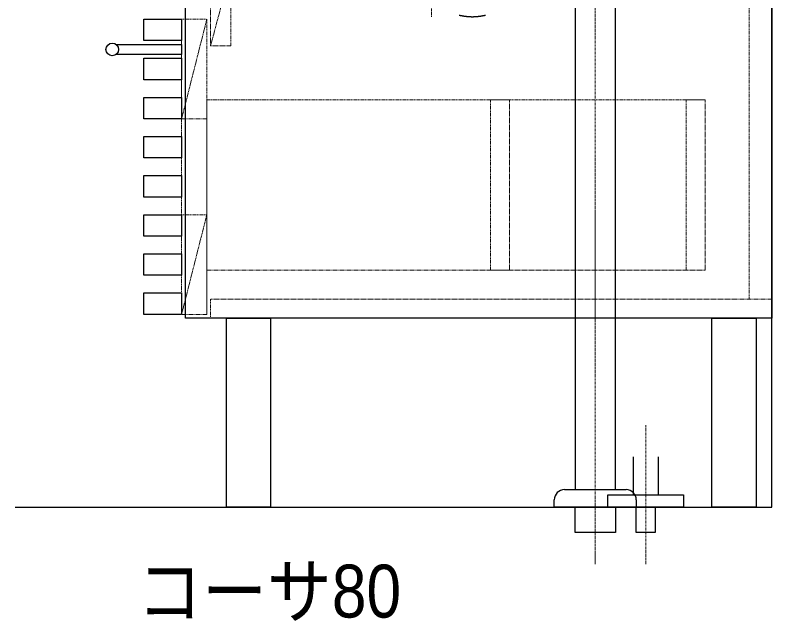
# Model space of a CAD drawing. Units: millimetres, scale not verified. Extents: x -6062 to 6062, y -3045 to 3045.
# Drawn here: x -3588 to -2988, y -530 to -50 of the extents above; entities that cross this region are included whole.
import ezdxf
from ezdxf.enums import TextEntityAlignment as Align

# ---------------------------------------------------------------- set-up
doc = ezdxf.new("R2010")
doc.units = ezdxf.units.MM
doc.header["$LTSCALE"] = 20
doc.linetypes.add('USER1', pattern=[2.91, 1.76, -0.4, 0.35, -0.4])
doc.linetypes.add('USER2', pattern=[1.11, 0.71, -0.4])
for name, color, linetype, lineweight in [('0-0_1図面枠', 7, 'Continuous', 20), ('0-1_5ボウル・キャビネット', 7, 'Continuous', 15), ('0-5_4給排水', 7, 'Continuous', 30)]:
    doc.layers.add(name, color=color, linetype=linetype, lineweight=lineweight)
doc.styles.add('ＭＳ Ｐゴシック', font='')
doc.styles.get('ＭＳ Ｐゴシック').set_extended_font_data('MS PGothic')

# ---------------------------------------------------------------- blocks, each defined once
blk = doc.blocks.new('グループ-12')
at = {"layer": '0-1_5ボウル・キャビネット', "linetype": 'USER2'}
blk.add_line((-24360, 4000), (-24360, -5500), dxfattribs=at)
at = {"layer": '0-1_5ボウル・キャビネット', "linetype": 'USER1'}
for p, q in [((-32900, -1480), (-32580, -280)), ((-32960, -1060), (-33360, -2640)), ((-32960, -4160), (-33360, -5740))]:
    blk.add_line(p, q, dxfattribs=at)
at = {"layer": '0-1_5ボウル・キャビネット', "lineweight": 30}
for points in [[(-33300, 4000), (-24000, 4000), (-24000, -5800), (-33300, -5800)], [(-33960, -1060), (-33360, -1060), (-33360, -1400), (-33960, -1400)], [(-33960, -1680), (-33360, -1680), (-33360, -2020), (-33960, -2020)], [(-33960, -2300), (-33360, -2300), (-33360, -2640), (-33960, -2640)], [(-33960, -2920), (-33360, -2920), (-33360, -3260), (-33960, -3260)], [(-33960, -3540), (-33360, -3540), (-33360, -3880), (-33960, -3880)], [(-33960, -4160), (-33360, -4160), (-33360, -4500), (-33960, -4500)], [(-33960, -4780), (-33360, -4780), (-33360, -5120), (-33960, -5120)], [(-33960, -5400), (-33360, -5400), (-33360, -5740), (-33960, -5740)], [(-32650, -5800), (-31950, -5800), (-31950, -8800), (-32650, -8800)], [(-24950, -5800), (-24250, -5800), (-24250, -8800), (-24950, -8800)]]:
    blk.add_lwpolyline(points, close=True, dxfattribs=at)
at = {"layer": '0-1_5ボウル・キャビネット', "linetype": 'USER2'}
for points in [[(-32900, -280), (-32580, -280), (-32580, -1480), (-32900, -1480)], [(-33360, -1060), (-32960, -1060), (-32960, -5740), (-33360, -5740)], [(-33360, -1060), (-32960, -1060), (-32960, -2640), (-33360, -2640)], [(-32960, -2340), (-25060, -2340), (-25060, -5040), (-32960, -5040)], [(-28460, -2340), (-28160, -2340), (-28160, -5040), (-28460, -5040)], [(-25360, -2340), (-25060, -2340), (-25060, -5040), (-25360, -5040)], [(-33360, -4160), (-32960, -4160), (-32960, -5740), (-33360, -5740)]]:
    blk.add_lwpolyline(points, close=True, dxfattribs=at)
at = {"layer": '0-1_5ボウル・キャビネット', "lineweight": 30}
blk.add_lwpolyline([(-34400, -1460), (-33360, -1460), (-33360, -1620), (-34400, -1620)], dxfattribs=at)
at = {"layer": '0-1_5ボウル・キャビネット', "linetype": 'USER2'}
blk.add_lwpolyline([(-24000, -5500), (-32900, -5500), (-32900, -5800)], dxfattribs=at)
at = {"layer": '0-1_5ボウル・キャビネット', "lineweight": 30}
blk.add_circle((-34460, -1540), 100, dxfattribs=at)
blk = doc.blocks.new('グループ-13')
at = {"layer": '0-1_5ボウル・キャビネット', "lineweight": 30}
blk.add_lwpolyline([(-36000, -8800), (-24000, -8800), (-24000, 11200)], dxfattribs=at)
at = {"layer": '0-1_5ボウル・キャビネット'}
blk.add_blockref('グループ-12', (0, 0), dxfattribs=at)
blk = doc.blocks.new('グループ-58')
at = {"layer": '0-5_4給排水', "linetype": 'USER1', "lineweight": 15}
for p, q in [((-29400, -25300), (-29400, -35020)), ((-26800, -43700), (-26800, -32460))]:
    blk.add_line(p, q, dxfattribs=at)
at = {"layer": '0-5_4給排水'}
blk.add_line((-27450, -42706.7), (-27450, -42680), dxfattribs=at)
for points in [[(-27120, -33540), (-27120, -42520), (-26480, -42520), (-26480, -33540)], [(-28959.3, -34994.5), (-28954.8, -34995.7), (-28950.2, -34996.8), (-28945.6, -34997.8), (-28941, -34998.9), (-28936.4, -34999.9), (-28931.8, -35000.9), (-28927.2, -35001.8), (-28922.6, -35002.8), (-28917.9, -35003.7), (-28913.3, -35004.6), (-28908.7, -35005.4), (-28904.1, -35006.3), (-28899.4, -35007.1), (-28894.8, -35007.9), (-28890.2, -35008.7), (-28885.5, -35009.4), (-28880.9, -35010.1), (-28876.2, -35010.8), (-28871.6, -35011.5), (-28866.9, -35012.1), (-28862.3, -35012.7), (-28857.6, -35013.3), (-28853, -35013.9), (-28848.3, -35014.4), (-28843.6, -35015), (-28839, -35015.4), (-28834.3, -35015.9), (-28829.6, -35016.4), (-28824.9, -35016.8), (-28820.3, -35017.2), (-28815.6, -35017.5), (-28810.9, -35017.9)], [(-28810.9, -35017.9), (-28806.2, -35018.2), (-28801.6, -35018.5), (-28796.9, -35018.7), (-28792.2, -35019), (-28787.5, -35019.2), (-28782.8, -35019.4), (-28778.1, -35019.5), (-28773.4, -35019.7), (-28768.8, -35019.8), (-28764.1, -35019.9), (-28759.4, -35019.9), (-28754.7, -35020), (-28750, -35020), (-28745.3, -35020), (-28740.6, -35019.9), (-28735.9, -35019.9), (-28731.2, -35019.8), (-28726.6, -35019.7), (-28721.9, -35019.5), (-28717.2, -35019.4), (-28712.5, -35019.2), (-28707.8, -35019), (-28703.1, -35018.7), (-28698.4, -35018.5), (-28693.8, -35018.2), (-28689.1, -35017.9), (-28684.4, -35017.5), (-28679.7, -35017.2), (-28675.1, -35016.8), (-28670.4, -35016.4), (-28665.7, -35015.9), (-28661, -35015.4), (-28656.4, -35015), (-28651.7, -35014.4), (-28647, -35013.9), (-28642.4, -35013.3), (-28637.7, -35012.7), (-28633.1, -35012.1), (-28628.4, -35011.5)], [(-28628.4, -35011.5), (-28623.8, -35010.8), (-28619.1, -35010.1), (-28614.5, -35009.4), (-28609.8, -35008.7), (-28605.2, -35007.9), (-28600.6, -35007.1), (-28595.9, -35006.3), (-28591.3, -35005.4), (-28586.7, -35004.6), (-28582.1, -35003.7), (-28577.4, -35002.8), (-28572.8, -35001.8), (-28568.2, -35000.9), (-28563.6, -34999.9), (-28559, -34998.9), (-28554.4, -34997.8), (-28549.8, -34996.8), (-28545.2, -34995.7), (-28540.7, -34994.5)], [(-27290, -42520), (-27287.5, -42520), (-26312.5, -42520), (-26310, -42520)], [(-26150, -42680), (-26150, -42706.7), (-26150, -42800), (-27450, -42800), (-27450, -42706.7)]]:
    blk.add_lwpolyline(points, dxfattribs=at)
blk.add_lwpolyline([(-27120, -42800), (-26480, -42800), (-26480, -43200), (-27120, -43200)], close=True, dxfattribs=at)
for centre, start, end in [((-27290, -42680), 90, 180), ((-26310, -42680), 0, 90)]:
    blk.add_arc(centre, 160, start, end, dxfattribs=at)
blk = doc.blocks.new('グループ-59')
at = {"layer": '0-5_4給排水', "linetype": 'USER1', "lineweight": 15}
blk.add_line((-26000, -41500), (-26000, -43700), dxfattribs=at)
at = {"layer": '0-5_4給排水'}
blk.add_lwpolyline([(-26200, -42000), (-26200, -42600), (-25800, -42600), (-25800, -42000)], dxfattribs=at)
for points in [[(-26600, -42600), (-25400, -42600), (-25400, -42800), (-26600, -42800)], [(-26150, -42800), (-25850, -42800), (-25850, -43200), (-26150, -43200)]]:
    blk.add_lwpolyline(points, close=True, dxfattribs=at)

msp = doc.modelspace()

# ---------------------------------------------------------------- block references
at = {"layer": '0-1_5ボウル・キャビネット', "xscale": 0.05, "yscale": 0.05}
msp.add_blockref('グループ-13', (-1787.5, 0), dxfattribs=at)
at = {"layer": '0-5_4給排水', "xscale": 0.05, "yscale": 0.05}
for name in ['グループ-58', 'グループ-59']:
    msp.add_blockref(name, (-1787.5, 1700), dxfattribs=at)

# ---------------------------------------------------------------- texts
at = {"layer": '0-0_1図面枠', "style": 'ＭＳ Ｐゴシック', "width": 0.9}
msp.add_text('コーサ80', height=41.93, dxfattribs=at).set_placement((-3490.79, -539.98), align=Align.BOTTOM_LEFT)

doc.saveas('drawing.dxf')
